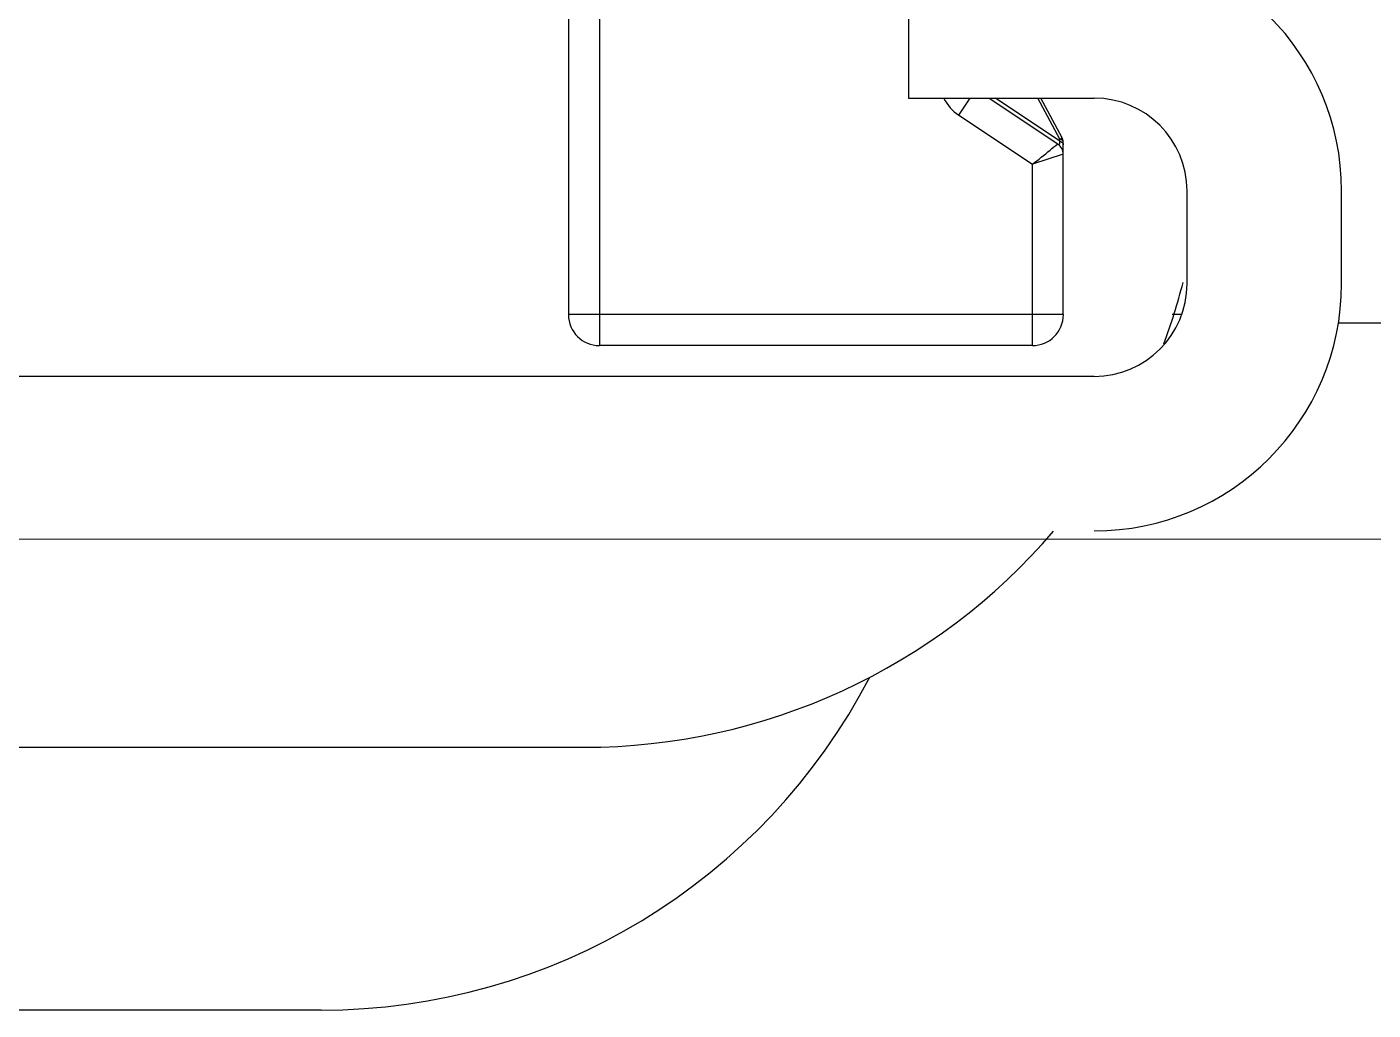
# Model space of a CAD drawing. Extents: x -409572 to -157272, y 600795 to 878326.
# Drawn here: x -392327.8 to -392216.6, y 801074.6 to 801155.9 of the extents above; entities that cross this region are included whole.
import ezdxf

# ---------------------------------------------------------------- set-up
doc = ezdxf.new("R2010")
doc.units = 0
doc.header["$LTSCALE"] = 1000
doc.header["$MEASUREMENT"] = 0
doc.layers.get('0').update_dxf_attribs({"linetype": 'CONTINUOUS'})

msp = doc.modelspace()

# ---------------------------------------------------------------- linework, layer by layer
for p, q in [((-392283.06, 801206.14), (-392283.06, 801132.08)), ((-392280.5, 801204.31), (-392280.5, 801129.53)), ((-392254.95, 801162.75), (-392254.95, 801149.97)), ((-392254.95, 801149.97), (-392239.61, 801149.97)), ((-392250.8, 801148.56), (-392249.86, 801149.97)), ((-392248.3, 801149.97), (-392242.62, 801146.19)), ((-392242.46, 801146.42), (-392247.78, 801149.97)), ((-392242.46, 801146.6), (-392244.26, 801149.97)), ((-392242.26, 801146.71), (-392244.01, 801149.97)), ((-392250.8, 801148.56), (-392244.72, 801144.52)), ((-392242.46, 801146.6), (-392242.26, 801146.71)), ((-392242.46, 801146.42), (-392242.46, 801146.6)), ((-392242.33, 801146.55), (-392242.43, 801146.59)), ((-392242.17, 801145.35), (-392242.17, 801146.35)), ((-392242.17, 801146.17), (-392242.17, 801146.11)), ((-392242.17, 801145.34), (-392244.72, 801144.52)), ((-392244.72, 801129.53), (-392244.72, 801144.52)), ((-392242.17, 801132.08), (-392242.17, 801145.34)), ((-392231.95, 801142.31), (-392231.95, 801134.64)), ((-392219.17, 801134.64), (-392219.17, 801142.31)), ((-392242.17, 801132.08), (-392283.06, 801132.08)), ((-392232.42, 801132.08), (-392233.18, 801132.08)), ((-391525.45, 801131.37), (-392219.43, 801131.37)), ((-392244.72, 801129.53), (-392280.5, 801129.53)), ((-392239.61, 801126.97), (-392408.27, 801126.97)), ((-391504.34, 801113.66), (-392402.96, 801113.48)), ((-392496.65, 801096.31), (-392281.78, 801096.31)), ((-392303.5, 801074.58), (-392446.61, 801074.58))]:
    msp.add_line(p, q)
for centre, radius, start, end in [((-392239.61, 801142.31), 20.44, 0, 90), ((-392248.81, 801151.54), 3.58, 206.1204, 236.3099), ((-392239.61, 801142.31), 7.67, 0, 90), ((-392242.77, 801145.69), 0.967, 69.7906, 71.2256), ((-392242.94, 801146.35), 0.767, 0, 28.1839), ((-392243.19, 801145.34), 1.02, 0, 56.3099), ((-392242.6, 801146.05), 0.572, 58.1, 61.2862), ((-392239.61, 801134.64), 20.44, 270, 0), ((-392239.61, 801134.64), 7.67, 270, 0), ((-392281.78, 801147.42), 51.11, 339.6685, 345.625), ((-392280.5, 801132.08), 2.56, 180, 270), ((-392244.72, 801132.08), 2.56, 270, 0), ((-392281.78, 801147.42), 51.11, 270, 319.4173), ((-392303.5, 801125.69), 51.11, 270, 332.5411)]:
    msp.add_arc(centre, radius, start, end)
for points, knots in [([(-392244.72, 801144.52), (-392244.23, 801144.9), (-392243.52, 801145.44), (-392242.85, 801146.04), (-392242.62, 801146.19)], [0, 0, 0, 0, 0.698346, 1, 1, 1, 1]), ([(-392242.62, 801146.19), (-392242.59, 801146.16), (-392242.41, 801146.12), (-392242.44, 801146.34), (-392242.46, 801146.42)], [0, 0, 0, 0, 0.346904, 1, 1, 1, 1]), ([(-392242.46, 801146.42), (-392242.43, 801146.41), (-392242.34, 801146.38), (-392242.24, 801146.32), (-392242.2, 801146.26)], [0, 0, 0, 0, 0.29815, 1, 1, 1, 1]), ([(-392242.2, 801146.26), (-392242.19, 801146.25), (-392242.17, 801146.22), (-392242.17, 801146.18), (-392242.17, 801146.17)], [0, 0, 0, 0, 0.519543, 1, 1, 1, 1])]:
    msp.add_open_spline(points, degree=3, knots=knots)
msp.add_open_spline([(-392242.17, 801146.35), (-392242.17, 801146.42), (-392242.24, 801146.49), (-392242.3, 801146.53)], degree=3)

doc.saveas('drawing.dxf')
